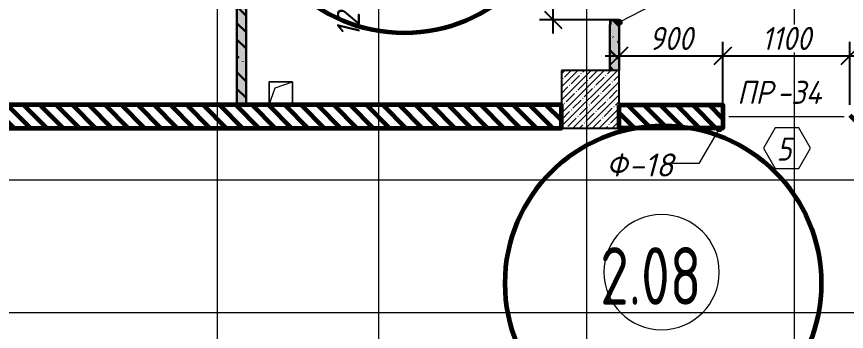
# Model space of a CAD drawing. Header units: millimetres. Extents: x 12986 to 523328, y -9759 to 30092.
# Drawn here: x 307918 to 315106, y 14069 to 16802 of the extents above; entities that cross this region are included whole.
import ezdxf

# ---------------------------------------------------------------- set-up
doc = ezdxf.new("R2010")
doc.units = ezdxf.units.MM
for name, color, linetype, lineweight in [('0) ПГП', 1, 'Continuous', 30), ('2) Расчет', 1, 'Continuous', 30), ('5) Блок ячеистый', 160, 'Continuous', 60), ('A-ANNO-DIMS', 7, 'Continuous', 9), ('A-AREA-IDEN', 7, 'Continuous', 9), ('A-DOOR-IDEN', 7, 'Continuous', 9), ('A-FLOR', 7, 'Continuous', 9), ('A-GENM', 7, 'Continuous', 9), ('A-GENM-1', 7, 'Continuous', 25), ('A-GENM-IDEN', 7, 'Continuous', 9), ('A-WALL-FNSH-2', 7, 'Continuous', 5), ('S-COLS', 7, 'Continuous', 9), ('S-COLS-1', 7, 'Continuous', 5), ('S-COLS-2', 7, 'Continuous', 25), ('Оси-1', 7, 'Continuous', 20)]:
    doc.layers.add(name, color=color, linetype=linetype, lineweight=lineweight)
doc.layers.add('0)Допникки кружки', color=7, linetype='Continuous', plot=False)
doc.styles.add('ISOCPEUR_I_2', font='isocpeui.ttf', dxfattribs={"height": 300})
doc.styles.add('ISOCPEUR_I_3', font='isocpeui.ttf', dxfattribs={"width": 0.9, "height": 200})
doc.styles.add('ISOCPEUR_I_4', font='isocpeui.ttf', dxfattribs={"width": 0.9, "height": 300})
doc.styles.add('СПДС', font='ГОСТ тип А.ttf', dxfattribs={"width": 0.9})
doc.dimstyles.new('ISO-2_0_0_9К_СРЕДНИЙ_2', dxfattribs={"dimscale": 304.8, "dimtxt": 199.196235, "dimasz": 0.492126, "dimexe": 0.393701, "dimexo": 0, "dimgap": 0, "dimtad": 1, "dimdec": 0, "dimzin": 0, "dimdsep": 46, "dimtxsty": 'ISOCPEUR_I_2', "dimblk1": 'OBLIQUE', "dimblk2": 'OBLIQUE', "dimsah": 1, "dimcen": 0.09, "dimdle": 0.393701, "dimazin": 0, "dimtfac": 1, "dimtdec": 4, "dimtix": 1, "dimtmove": 0, "dimatfit": 3, "dimfxl": 1, "dimtvp": 1, "dimtolj": 1, "dimtzin": 0, "dimarcsym": 2})
doc.dimstyles.new('ISO-2_0_0_9К_СРЕДНИЙ_ФОН_1', dxfattribs={"dimscale": 304.8, "dimtxt": 199.196235, "dimasz": 0.492126, "dimexe": 0.393701, "dimexo": 0, "dimgap": 0.164042, "dimtad": 1, "dimdec": 0, "dimdsep": 46, "dimtxsty": 'ISOCPEUR_I_3', "dimblk1": 'OBLIQUE', "dimblk2": 'OBLIQUE', "dimsah": 1, "dimcen": 0.09, "dimdle": 0.393701, "dimazin": 0, "dimtfac": 1, "dimtdec": 4, "dimtix": 1, "dimtmove": 0, "dimatfit": 3, "dimfxl": 1, "dimtvp": 1, "dimtfill": 1, "dimtolj": 1, "dimtzin": 0, "dimarcsym": 2})
doc.dimstyles.new('ISO-2_0_0_9К_СРЕДНИЙ_ФОН_2', dxfattribs={"dimscale": 304.8, "dimtxt": 199.196235, "dimasz": 0.492126, "dimexe": 0.393701, "dimexo": 0, "dimgap": 0.164042, "dimtad": 1, "dimdec": 0, "dimdsep": 46, "dimtxsty": 'ISOCPEUR_I_3', "dimblk1": 'OBLIQUE', "dimblk2": 'OBLIQUE', "dimsah": 1, "dimcen": 0.09, "dimdle": 0.393701, "dimazin": 0, "dimtfac": 1, "dimtdec": 4, "dimtix": 1, "dimtmove": 2, "dimatfit": 3, "dimfxl": 1, "dimtvp": 1, "dimtfill": 1, "dimtolj": 1, "dimtzin": 0, "dimarcsym": 2})
pattern_1 = [(50, (239096.85, -2765.93), (72.873764, -6.37607), [7.62, -83.82]), (355, (239096.85, -2765.93), (-14.09699, 76.422444), [6.096, -67.056]), (100.451, (239102.924, -2766.464), (58.776964, 70.04687), [6.476, -71.236]), (46.184, (239096.85, -2745.61), (108.43142, -16.81745), [11.43, -125.73]), (96.636, (239105.89, -2747.01), (94.961, 98.97089), [9.714, -106.854]), (351.184, (239096.85, -2745.61), (94.96227, 98.97018), [9.144, -100.584]), (21, (239107.01, -2750.69), (60.64565, -40.906537), [7.62, -83.82]), (326, (239107.01, -2750.69), (24.72083, 73.67493), [6.096, -67.056]), (71.451, (239112.065, -2754.1), (85.36689, 32.768737), [6.476, -71.236]), (37.5, (239096.85, -2765.933), (1.235525, 33.8224325), [3.353, -62.89, 3.353, -64.719, -67.31]), (37.5, (239096.85, -2765.933), (1.235525, 33.8224325), [-134.315, 3.353, -63.957]), (7.5, (239096.85, -2765.933), (26.728146, 40.07255), [3.353, -35.458, 3.353, -61.366, -25.654]), (7.5, (239096.85, -2765.933), (26.728146, 40.07255), [-103.53, 3.353, -22.301]), (327.5, (239074.194, -2765.933), (54.2363175, -2.292117), [3.353, -22.047, 3.353, -75.895, -105.156]), (327.5, (239074.194, -2765.933), (54.2363175, -2.292117), [-104.648, 3.353, -101.803]), (317.5, (239064.034, -2765.933), (59.25158, 10.17014), [3.353, -29.667, 3.353, -49.276, -74.676]), (317.5, (239064.034, -2765.933), (59.25158, 10.17014), [-85.649, 3.353, -71.323])]
pattern_2 = [(135, (239096.85, -2765.93), (-142.5612, -142.5612), []), (135, (239239.41, -2765.93), (-142.5612, -142.5612), [252.016, -50.403, 3.353, -47.05])]
pattern_3 = [(135, (239096.85, -2765.93), (-70.71068, -70.71068), [])]

# ---------------------------------------------------------------- blocks, each defined once
blk = doc.blocks.new('Колонна_Несущая_Прямоугольное сечение - 500х500-V33-АР1_1_Кладочный план 2 этажа')
at = {"layer": 'S-COLS-1'}
h = blk.add_hatch(dxfattribs=at)
h.set_pattern_fill('FP_47', color=256, style=0, pattern_type=2)
h.set_pattern_definition([(45, (-73790, -18850), (-57.02463, 57.02463), []), (45, (-73732.975, -18850), (-57.02463, 57.02463), [100.806, -20.161, 3.353, -16.808])])
h.paths.add_polyline_path([(-250, -250), (250, -250), (250, 250), (-250, 250)], flags=0)
at = {"layer": 'S-COLS-2'}
for p, q in [((250, 250), (-250, 250)), ((-250, 250), (-250, -250)), ((250, -250), (250, 250)), ((-250, -250), (250, -250))]:
    blk.add_line(p, q, dxfattribs=at)
blk = doc.blocks.new('AR_Отверстие прямоугольное _в плите_ - AR_Отверстие прямоугольное _в плите_-V58-АР1_1_Кладочный план 2 этажа')
at = {"layer": 'A-GENM'}
for p, q in [((100, 100), (-100, 100)), ((-100, 100), (-100, -100)), ((-50, 50), (100, 100)), ((100, -100), (100, 100)), ((-100, -100), (-50, 50))]:
    blk.add_line(p, q, dxfattribs=at)
blk = doc.blocks.new('Фахверк_СКБ_Уголок - Ф-18_200х3550 h-29129020-АР1_1_Кладочный план 2 этажа')
at = {"layer": 'A-GENM-1'}
for p, q in [((200, 156), (125, 156)), ((125, 156), (125, 81)), ((131, 81), (131, 150)), ((131, 150), (200, 150)), ((200, 150), (200, 156)), ((125, 81), (131, 81)), ((131, 19), (125, 19)), ((125, 19), (125, -56)), ((131, -50), (131, 19)), ((125, -56), (200, -56)), ((200, -50), (131, -50)), ((200, -56), (200, -50))]:
    blk.add_line(p, q, dxfattribs=at)
blk = doc.blocks.new('Фахверк_СКБ_Швеллер - Ф-22_80х3960 h-28624893-АР1_1_Кладочный план 2 этажа')
at = {"layer": 'A-GENM-1'}
for p, q in [((165, 40), (125, 40)), ((125, 40), (125, -40)), ((129.5, 32.6), (165, 32.6)), ((129.5, -32.6), (129.5, 32.6)), ((165, 32.6), (165, 40)), ((125, -40), (165, -40)), ((165, -32.6), (129.5, -32.6)), ((165, -40), (165, -32.6))]:
    blk.add_line(p, q, dxfattribs=at)
blk = doc.blocks.new('_Oblique')
at = {"color": 0, "linetype": 'ByBlock', "lineweight": -2}
blk.add_line((-0.5, -0.5), (0.5, 0.5), dxfattribs=at)
blk = doc.blocks.new('*D2373')
at = {"layer": 'A-ANNO-DIMS', "color": 0, "lineweight": -2, "transparency": 16777216}
for p, q in [((311003.3, 16964.1), (311003.3, 17324.1)), ((310897.3, 17204.1), (311123.3, 17204.1)), ((310897.3, 17084.1), (311123.3, 17084.1))]:
    blk.add_line(p, q, dxfattribs=at)
at = {"layer": 'Defpoints', "color": 0, "transparency": 16777216}
for p in [(310897.3, 17204.1), (311003.3, 17204.1)]:
    blk.add_point(p, dxfattribs=at)
at = {"layer": 'A-ANNO-DIMS', "color": 0, "lineweight": -2, "transparency": 16777216, "xscale": 150, "yscale": 150, "zscale": 150, "rotation": 90}
blk.add_blockref('_Oblique', (311003.3, 17204.1), dxfattribs=at)
at = {"layer": 'A-ANNO-DIMS', "color": 0, "transparency": 16777216, "insert": (310692, 16624.5), "char_height": 200, "width": 409.118, "attachment_point": 1, "rotation": 90, "line_spacing_factor": 1.149209, "style": 'ISOCPEUR_I_3', "bg_fill": 3, "box_fill_scale": 1.1, "bg_fill_color": 256, "bg_fill_true_color": 13158600, "bg_fill_transparency": 0}
blk.add_mtext('\\A1;120', dxfattribs=at)
at = {"layer": 'Defpoints', "color": 0, "transparency": 16777216}
blk.add_point((310897.3, 17084.1), dxfattribs=at)
at = {"layer": 'A-ANNO-DIMS', "color": 0, "lineweight": -2, "transparency": 16777216, "xscale": 150, "yscale": 150, "zscale": 150, "rotation": 270}
blk.add_blockref('_Oblique', (311003.3, 17084.1), dxfattribs=at)
blk = doc.blocks.new('*D2375')
at = {"layer": 'A-ANNO-DIMS', "color": 0, "lineweight": -2, "transparency": 16777216}
for p, q in [((312566.4, 16654.1), (312566.4, 17994.1)), ((313056.9, 17874.1), (312446.4, 17874.1)), ((313053.8, 16774.1), (312446.4, 16774.1))]:
    blk.add_line(p, q, dxfattribs=at)
at = {"layer": 'Defpoints', "color": 0, "transparency": 16777216}
for p in [(312566.4, 17874.1), (313056.9, 17874.1), (313053.8, 16774.1)]:
    blk.add_point(p, dxfattribs=at)
at = {"layer": 'A-ANNO-DIMS', "color": 0, "lineweight": -2, "transparency": 16777216, "xscale": 150, "yscale": 150, "zscale": 150}
for p, rotation in [((312566.4, 17874.1), 90), ((312566.4, 16774.1), 270)]:
    blk.add_blockref('_Oblique', p, dxfattribs=dict(at, rotation=rotation))
at = {"layer": 'A-ANNO-DIMS', "color": 0, "transparency": 16777216, "insert": (312416.4, 17324.1), "char_height": 300, "width": 514.846, "attachment_point": 5, "rotation": 90, "style": 'ISOCPEUR_I_2'}
blk.add_mtext('\\A1;1100', dxfattribs=at)
blk = doc.blocks.new('AAR_СКБ_Марка_Двери_Перемычка и проем - Марка перемычки и проема-25306769-АР1_1_Кладочный план 2 этажа')
at = {"layer": 'A-DOOR-IDEN'}
for p, q in [((-5, 0), (5, 0)), ((-0.968, -0.984), (-1.986, -2.747)), ((1.067, -0.984), (-0.968, -0.984)), ((2.085, -2.747), (1.067, -0.984)), ((-1.986, -2.747), (-0.968, -4.509)), ((1.067, -4.509), (2.085, -2.747)), ((-0.968, -4.509), (1.067, -4.509))]:
    blk.add_line(p, q, dxfattribs=at)
blk = doc.blocks.new('*D2532')
at = {"layer": 'A-ANNO-DIMS', "color": 0, "lineweight": -2, "transparency": 16777216}
for p, q in [((313136.9, 16334.1), (313136.9, 16581.7)), ((314036.9, 16034.1), (314036.9, 16581.7)), ((313016.9, 16461.7), (314156.9, 16461.7))]:
    blk.add_line(p, q, dxfattribs=at)
at = {"layer": 'Defpoints', "color": 0, "transparency": 16777216}
for p in [(314036.9, 16461.7), (313136.9, 16334.1), (314036.9, 16034.1)]:
    blk.add_point(p, dxfattribs=at)
at = {"layer": 'A-ANNO-DIMS', "color": 0, "lineweight": -2, "transparency": 16777216, "xscale": 150, "yscale": 150, "zscale": 150, "rotation": 180}
blk.add_blockref('_Oblique', (313136.9, 16461.7), dxfattribs=at)
at = {"layer": 'A-ANNO-DIMS', "color": 0, "lineweight": -2, "transparency": 16777216, "xscale": 150, "yscale": 150, "zscale": 150}
blk.add_blockref('_Oblique', (314036.9, 16461.7), dxfattribs=at)
at = {"layer": 'A-ANNO-DIMS', "color": 0, "transparency": 16777216, "insert": (313586.9, 16611.7), "char_height": 200, "width": 455.087, "attachment_point": 5, "style": 'ISOCPEUR_I_3', "bg_fill": 3, "box_fill_scale": 1.1, "bg_fill_color": 256, "bg_fill_true_color": 13158600, "bg_fill_transparency": 0}
blk.add_mtext('\\A1;900', dxfattribs=at)
blk = doc.blocks.new('*D2533')
at = {"layer": 'A-ANNO-DIMS', "color": 0, "lineweight": -2, "transparency": 16777216}
for p, q in [((314036.9, 16034.1), (314036.9, 16581.7)), ((315136.9, 16034.1), (315136.9, 16581.7)), ((313916.9, 16461.7), (315256.9, 16461.7))]:
    blk.add_line(p, q, dxfattribs=at)
at = {"layer": 'Defpoints', "color": 0, "transparency": 16777216}
for p in [(315136.9, 16461.7), (314036.9, 16034.1), (315136.9, 16034.1)]:
    blk.add_point(p, dxfattribs=at)
at = {"layer": 'A-ANNO-DIMS', "color": 0, "lineweight": -2, "transparency": 16777216, "xscale": 150, "yscale": 150, "zscale": 150, "rotation": 180}
blk.add_blockref('_Oblique', (314036.9, 16461.7), dxfattribs=at)
at = {"layer": 'A-ANNO-DIMS', "color": 0, "lineweight": -2, "transparency": 16777216, "xscale": 150, "yscale": 150, "zscale": 150}
blk.add_blockref('_Oblique', (315136.9, 16461.7), dxfattribs=at)
at = {"layer": 'A-ANNO-DIMS', "color": 0, "transparency": 16777216, "insert": (314586.9, 16611.7), "char_height": 200, "width": 514.846, "attachment_point": 5, "style": 'ISOCPEUR_I_3', "bg_fill": 3, "box_fill_scale": 1.1, "bg_fill_color": 256, "bg_fill_true_color": 13158600, "bg_fill_transparency": 0}
blk.add_mtext('\\A1;1100', dxfattribs=at)
blk = doc.blocks.new('Марка_Помещения - Номер-25198446-Объем проектирования 2 этажа')
at = {"layer": 'A-AREA-IDEN'}
for start, end in [(360, 180), (180, 360)]:
    blk.add_arc((0, 0), 2.5, start, end, dxfattribs=at)

msp = doc.modelspace()

# ---------------------------------------------------------------- hatches: boundary and pattern name
at = {"layer": '0) ПГП'}
h = msp.add_hatch(dxfattribs=at)
h.set_pattern_fill('FP_25', color=256, style=0, pattern_type=2)
h.set_pattern_definition(pattern_1)
h.paths.add_polyline_path([(313136.85081, 16334.06731), (313136.85081, 16734.06731), (313129.45081, 16734.06731), (313129.45081, 16769.56731), (313064.25081, 16769.56731), (313064.25081, 16734.06731), (313056.85081, 16734.06731), (313056.85081, 16334.06731), (313129.45081, 16334.06731)], flags=0)
h.paths.add_polyline_path([(313064.25081, 17878.58685), (313129.45081, 17878.58685), (313129.45081, 17914.08685), (313136.85081, 17914.08685), (313136.85081, 19934.06731), (313056.85081, 19934.06731), (313056.85081, 17914.08685), (313064.25081, 17914.08685)], flags=0)
h = msp.add_hatch(dxfattribs=at)
h.set_pattern_fill('FP_26', color=256, style=0, pattern_type=2)
h.set_pattern_definition(pattern_2)
h.paths.add_polyline_path([(313136.85081, 16334.06731), (313136.85081, 16734.06731), (313129.45081, 16734.06731), (313129.45081, 16769.56731), (313064.25081, 16769.56731), (313064.25081, 16734.06731), (313056.85081, 16734.06731), (313056.85081, 16334.06731), (313129.45081, 16334.06731)], flags=0)
h.paths.add_polyline_path([(313064.25081, 17878.58685), (313129.45081, 17878.58685), (313129.45081, 17914.08685), (313136.85081, 17914.08685), (313136.85081, 19934.06731), (313056.85081, 19934.06731), (313056.85081, 17914.08685), (313064.25081, 17914.08685)], flags=0)
h = msp.add_hatch(dxfattribs=at)
h.set_pattern_fill('FP_25', color=256, style=0, pattern_type=2)
h.set_pattern_definition(pattern_1)
h.paths.add_polyline_path([(309826.85081, 16034.06731), (309906.85081, 16034.06731), (309906.85081, 17884.06734), (309826.85081, 17884.06724)], flags=0)
h = msp.add_hatch(dxfattribs=at)
h.set_pattern_fill('FP_26', color=256, style=0, pattern_type=2)
h.set_pattern_definition(pattern_2)
h.paths.add_polyline_path([(309826.85081, 16034.06731), (309906.85081, 16034.06731), (309906.85081, 17884.06734), (309826.85081, 17884.06724)], flags=0)
at = {"layer": '5) Блок ячеистый'}
h = msp.add_hatch(dxfattribs=at)
h.set_pattern_fill('FP_22', color=256, style=0, pattern_type=2)
h.set_pattern_definition(pattern_3)
h.paths.add_polyline_path([(312636.85081, 15834.06731), (312636.85081, 16034.06731), (305856.85081, 16034.06731), (305856.85081, 15834.06731), (311013.72581, 15834.06731)], flags=0)
h = msp.add_hatch(dxfattribs=at)
h.set_pattern_fill('FP_22', color=256, style=0, pattern_type=2)
h.set_pattern_definition(pattern_3)
h.paths.add_polyline_path([(317142.78831, 15834.06731), (317676.85081, 15834.06731), (317676.85081, 16034.06731), (315136.85081, 16034.06731), (315136.85081, 15834.06731), (315205.85081, 15834.06731)], flags=0)
h.paths.add_polyline_path([(313967.88759, 15834.06731), (314036.85081, 15834.10408), (314036.85081, 16034.06731), (313136.85081, 16034.06731), (313136.85081, 15834.06731)], flags=0)
at = {"layer": 'A-GENM-IDEN'}
h = msp.add_hatch(color=256, dxfattribs=at)
edge = h.paths.add_edge_path(flags=0)
edge.add_arc((313136.85081, 16754.06731), 25, 0, 360)
h = msp.add_hatch(color=256, dxfattribs=at)
edge = h.paths.add_edge_path(flags=0)
edge.add_arc((314005.38759, 15828.06731), 25, 0, 360)

# ---------------------------------------------------------------- linework, layer by layer
at = {"layer": '0) ПГП'}
for p, q in [((309826.85081, 17884.06724), (309826.85081, 16034.06731)), ((313056.85081, 16734.06731), (313056.85081, 16334.06731))]:
    msp.add_line(p, q, dxfattribs=at)
at = {"layer": '0)Допникки кружки', "color": 6, "lineweight": 60}
msp.add_circle((313519.23644, 14486.45293), 1369.38563, dxfattribs=at)
at = {"layer": '2) Расчет'}
for p, q in [((309906.85081, 16034.06731), (309906.85081, 17084.06718)), ((313136.85081, 16334.06731), (313136.85081, 16734.06731))]:
    msp.add_line(p, q, dxfattribs=at)
at = {"layer": '5) Блок ячеистый'}
for points in [[(305856.85081, 15834.06731), (312636.85081, 15834.06731), (312636.85081, 16034.06731), (305856.85081, 16034.06731)], [(313136.85081, 16034.06731), (314036.88759, 16034.06731), (314036.88759, 15834.06731), (313136.85081, 15834.06731)]]:
    msp.add_lwpolyline(points, close=True, dxfattribs=at)
at = {"layer": 'A-FLOR'}
for p, q in [((310106.85085, 16234.06731), (310306.85085, 16234.06731)), ((310106.85085, 16034.06731), (310106.85085, 16234.06731)), ((310306.85085, 16234.06731), (310306.85085, 16034.06731))]:
    msp.add_line(p, q, dxfattribs=at)
at = {"layer": 'A-GENM-IDEN'}
for p, q in [((313136.85081, 16754.06731), (313798.92613, 17095.48718)), ((314005.38759, 15828.06731), (313826.62832, 15525.52801)), ((313826.62832, 15525.52801), (313600.14787, 15525.52801))]:
    msp.add_line(p, q, dxfattribs=at)
for centre in [(313136.85081, 16754.06731), (314005.38759, 15828.06731)]:
    msp.add_circle(centre, 25, dxfattribs=at)
at = {"layer": 'A-WALL-FNSH-2'}
for p, q in [((312636.85081, 16034.06731), (305856.85081, 16034.06731)), ((313967.88759, 16034.06731), (313136.85081, 16034.06731)), ((314036.85081, 15903.06731), (314036.85081, 15965.06731)), ((305856.85081, 15834.06731), (312636.85081, 15834.06731)), ((313136.85081, 15834.06731), (313967.88759, 15834.06731))]:
    msp.add_line(p, q, dxfattribs=at)
at = {"layer": 'Оси-1'}
for p, q in [((309656.85078, -6915.9327), (309656.85078, 25871.01046)), ((311056.85078, -6915.9327), (311056.85078, 25871.01046)), ((312856.85078, -6915.9327), (312856.85078, 25871.01046)), ((314656.85078, -6915.9327), (314656.85078, 25871.01046)), ((234936.85079, 15384.06737), (365048.47884, 15384.06737)), ((234936.85079, 14234.06737), (365048.47884, 14234.06737))]:
    msp.add_line(p, q, dxfattribs=at)

# ---------------------------------------------------------------- block references
at = {"layer": 'A-AREA-IDEN', "xscale": 199.9999999999999, "yscale": 199.9999999999999, "zscale": 199.9999999999999}
msp.add_blockref('Марка_Помещения - Номер-25198446-Объем проектирования 2 этажа', (313504.9125, 14583.03801), dxfattribs=at)
at = {"layer": 'A-DOOR-IDEN', "xscale": 99.99999999999993, "yscale": 99.99999999999993, "zscale": 99.99999999999993}
msp.add_blockref('AAR_СКБ_Марка_Двери_Перемычка и проем - Марка перемычки и проема-25306769-АР1_1_Кладочный план 2 этажа', (314586.85081, 15934.06731), dxfattribs=at)
at = {"layer": 'A-GENM'}
msp.add_blockref('AR_Отверстие прямоугольное _в плите_ - AR_Отверстие прямоугольное _в плите_-V58-АР1_1_Кладочный план 2 этажа', (310206.85085, 16134.06731), dxfattribs=at)
at = {"layer": 'A-GENM-1'}
for name, p, rotation in [('Фахверк_СКБ_Швеллер - Ф-22_80х3960 h-28624893-АР1_1_Кладочный план 2 этажа', (313096.85081, 16899.06731), 269.9999999999999), ('Фахверк_СКБ_Уголок - Ф-18_200х3550 h-29129020-АР1_1_Кладочный план 2 этажа', (314167.88759, 15984.06731), 180)]:
    msp.add_blockref(name, p, dxfattribs=dict(at, rotation=rotation))
at = {"layer": 'S-COLS'}
msp.add_blockref('Колонна_Несущая_Прямоугольное сечение - 500х500-V33-АР1_1_Кладочный план 2 этажа', (312886.85081, 16084.06731), dxfattribs=at)

# ---------------------------------------------------------------- texts
at = {"layer": 'A-AREA-IDEN', "insert": (312973.4462, 14800.15662), "char_height": 500, "width": 1327.5945, "attachment_point": 1, "style": 'СПДС'}
msp.add_mtext('2.08', dxfattribs=at)
at = {"layer": 'A-DOOR-IDEN', "insert": (314500.65228, 15751.42593), "char_height": 200, "width": 158.734125, "attachment_point": 1, "style": 'ISOCPEUR_I_2'}
msp.add_mtext('\\fISOCPEUR|b0|i1|c204|p34|;\\W.9;5', dxfattribs=at)
at = {"layer": 'A-GENM-IDEN', "char_height": 200, "attachment_point": 1, "style": 'ISOCPEUR_I_2'}
for s, insert, width in [('\\fISOCPEUR|b0|i1|c204|p34|;\\W.9;Ф', (313028.79303, 15613.14259), 230.886), ('-18', (313219.29303, 15613.14259), 432.91125)]:
    msp.add_mtext(s, dxfattribs=dict(at, insert=insert, width=width))

# ---------------------------------------------------------------- dimensions: what is measured, and where the dimension line sits
at = {"layer": 'A-ANNO-DIMS'}
dim = msp.add_linear_dim(base=(312566.42564, 17874.08685), p1=(313053.80281, 16774.08685), p2=(313056.85081, 17874.08685), angle=90, dimstyle='ISO-2_0_0_9К_СРЕДНИЙ_2', override={"dimpost": '<>', "dimfxl": 1100.004223}, dxfattribs=at)
dim.commit()
dim.dimension.update_dxf_attribs({"geometry": '*D2375', "text_midpoint": (312416.42564, 17324.08685)})

# ---------------------------------------------------------------- next in the draw order: dimensions: what is measured, and where the dimension line sits
dim = msp.add_linear_dim(base=(311003.33262, 17204.06718), p1=(310897.26661, 17084.06718), p2=(310897.26661, 17204.06718), angle=90, dimstyle='ISO-2_0_0_9К_СРЕДНИЙ_ФОН_2', override={"dimpost": '<>', "dimfxl": 120}, dxfattribs=at)
dim.commit()
dim.dimension.update_dxf_attribs({"geometry": '*D2373', "text_midpoint": (310825.37481, 16829.09769), "dimtype": 160, "text_rotation": 90})
dim = msp.add_linear_dim(base=(314036.85081, 16461.74536), p1=(313136.85081, 16334.06731), p2=(314036.85081, 16034.06731), dimstyle='ISO-2_0_0_9К_СРЕДНИЙ_ФОН_1', override={"dimpost": '<>', "dimfxl": 948.683297}, dxfattribs=at)
dim.commit()
dim.dimension.update_dxf_attribs({"geometry": '*D2532', "text_midpoint": (313586.85081, 16611.74536)})

# ---------------------------------------------------------------- next in the draw order: linework, layer by layer
at = {"layer": '0)Допникки кружки', "color": 6, "lineweight": 60}
msp.add_circle((311276.23644, 18027.45293), 1369.38563, dxfattribs=at)

# ---------------------------------------------------------------- next in the draw order: dimensions: what is measured, and where the dimension line sits
at = {"layer": 'A-ANNO-DIMS'}
dim = msp.add_linear_dim(base=(315136.85081, 16461.74536), p1=(314036.85081, 16034.06731), p2=(315136.85081, 16034.06731), dimstyle='ISO-2_0_0_9К_СРЕДНИЙ_ФОН_1', override={"dimpost": '<>', "dimfxl": 1100}, dxfattribs=at)
dim.commit()
dim.dimension.update_dxf_attribs({"geometry": '*D2533', "text_midpoint": (314586.85081, 16611.74536)})

# ---------------------------------------------------------------- next in the draw order: texts
at = {"layer": 'A-GENM-IDEN', "char_height": 200, "attachment_point": 1, "style": 'ISOCPEUR_I_4'}
for s, insert, width in [('ПР', (314161.06588, 16243.35617), 416.8775), ('-34', (314505.02421, 16243.35617), 561.18125)]:
    msp.add_mtext(s, dxfattribs=dict(at, insert=insert, width=width))

doc.saveas('drawing.dxf')
